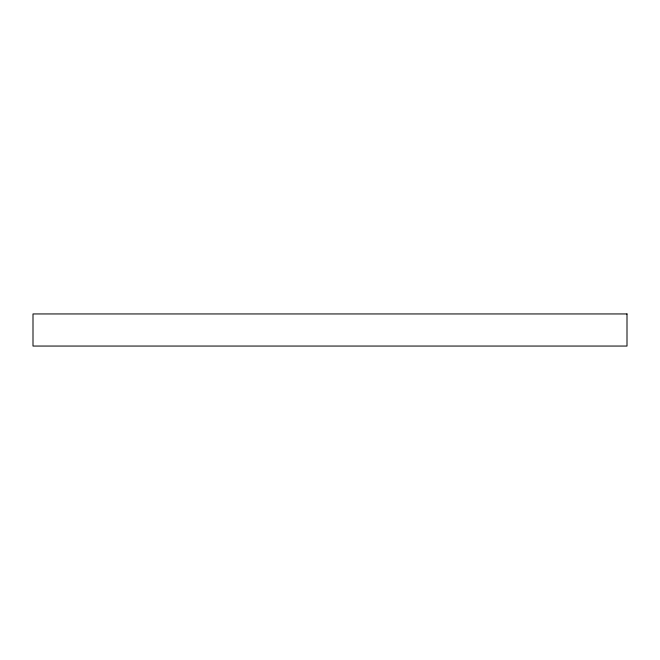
<?xml version="1.0" encoding="UTF-8"?>
<svg xmlns="http://www.w3.org/2000/svg" width="660" height="660" viewBox="0 0 660 660"><rect width="100%" height="100%" fill="white"/><g stroke="black" fill="none" stroke-linecap="round" stroke-linejoin="round"><path stroke-width="0.99" d="M627 313.945L33 313.945L33 346.054L627 346.054L627 313.945"/></g></svg>
